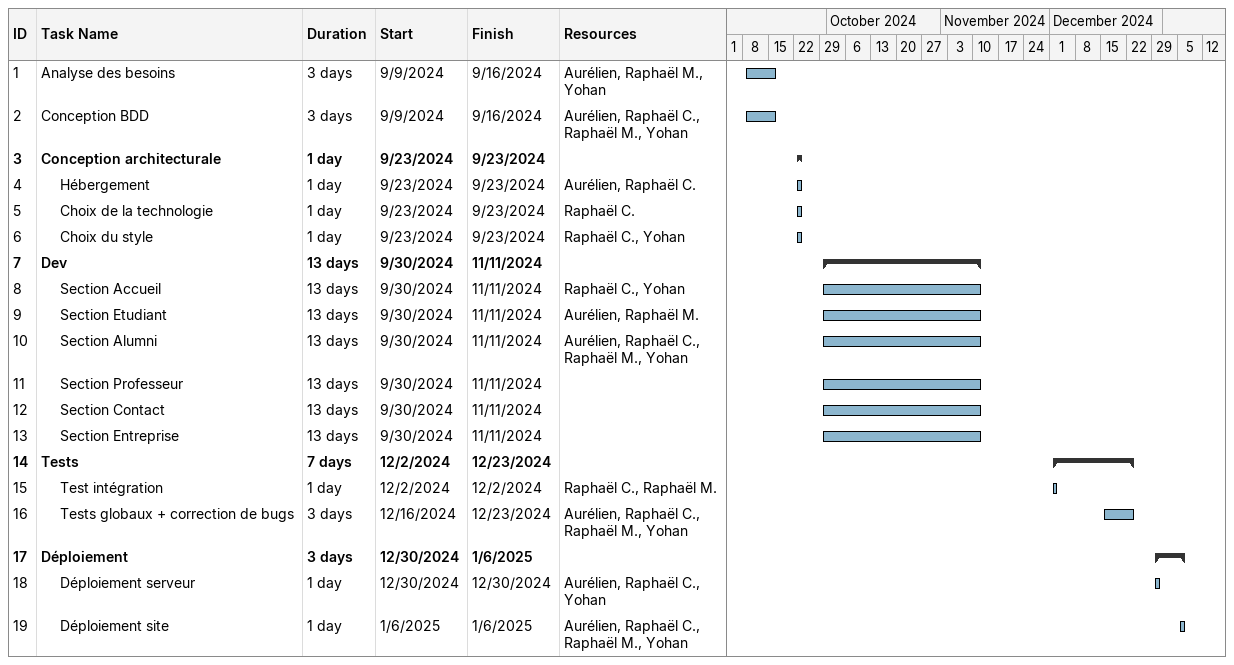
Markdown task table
| ID | Level | Task | Duration | Start | Finish | Resources |
|---|---|---|---|---|---|---|
| 1 | 1 | Analyse des besoins | 3d | 2024-09-09 | 2024-09-16 | Aurélien, Raphaël M., Yohan |
| 2 | 1 | Conception BDD | 3d | 2024-09-09 | 2024-09-16 | Aurélien, Raphaël C., Raphaël M., Yohan |
| 3 | 1 | **Conception architecturale** | 1d | 2024-09-23 | 2024-09-23 |  |
| 4 | 2 | Hébergement | 1d | 2024-09-23 | 2024-09-23 | Aurélien, Raphaël C. |
| 5 | 2 | Choix de la technologie | 1d | 2024-09-23 | 2024-09-23 | Raphaël C. |
| 6 | 2 | Choix du style | 1d | 2024-09-23 | 2024-09-23 | Raphaël C., Yohan |
| 7 | 1 | **Dev** | 13d | 2024-09-30 | 2024-11-11 |  |
| 8 | 2 | Section Accueil | 13d | 2024-09-30 | 2024-11-11 | Raphaël C., Yohan |
| 9 | 2 | Section Etudiant | 13d | 2024-09-30 | 2024-11-11 | Aurélien, Raphaël M. |
| 10 | 2 | Section Alumni | 13d | 2024-09-30 | 2024-11-11 | Aurélien, Raphaël C., Raphaël M., Yohan |
| 11 | 2 | Section Professeur | 13d | 2024-09-30 | 2024-11-11 |  |
| 12 | 2 | Section Contact | 13d | 2024-09-30 | 2024-11-11 |  |
| 13 | 2 | Section Entreprise | 13d | 2024-09-30 | 2024-11-11 |  |
| 14 | 1 | **Tests** | 7d | 2024-12-02 | 2024-12-23 |  |
| 15 | 2 | Test intégration | 1d | 2024-12-02 | 2024-12-02 | Raphaël C., Raphaël M. |
| 16 | 2 | Tests globaux + correction de bugs | 3d | 2024-12-16 | 2024-12-23 | Aurélien, Raphaël C., Raphaël M., Yohan |
| 17 | 1 | **Déploiement** | 3d | 2024-12-30 | 2025-01-06 |  |
| 18 | 2 | Déploiement serveur | 1d | 2024-12-30 | 2024-12-30 | Aurélien, Raphaël C., Yohan |
| 19 | 2 | Déploiement site | 1d | 2025-01-06 | 2025-01-06 | Aurélien, Raphaël C., Raphaël M., Yohan |
